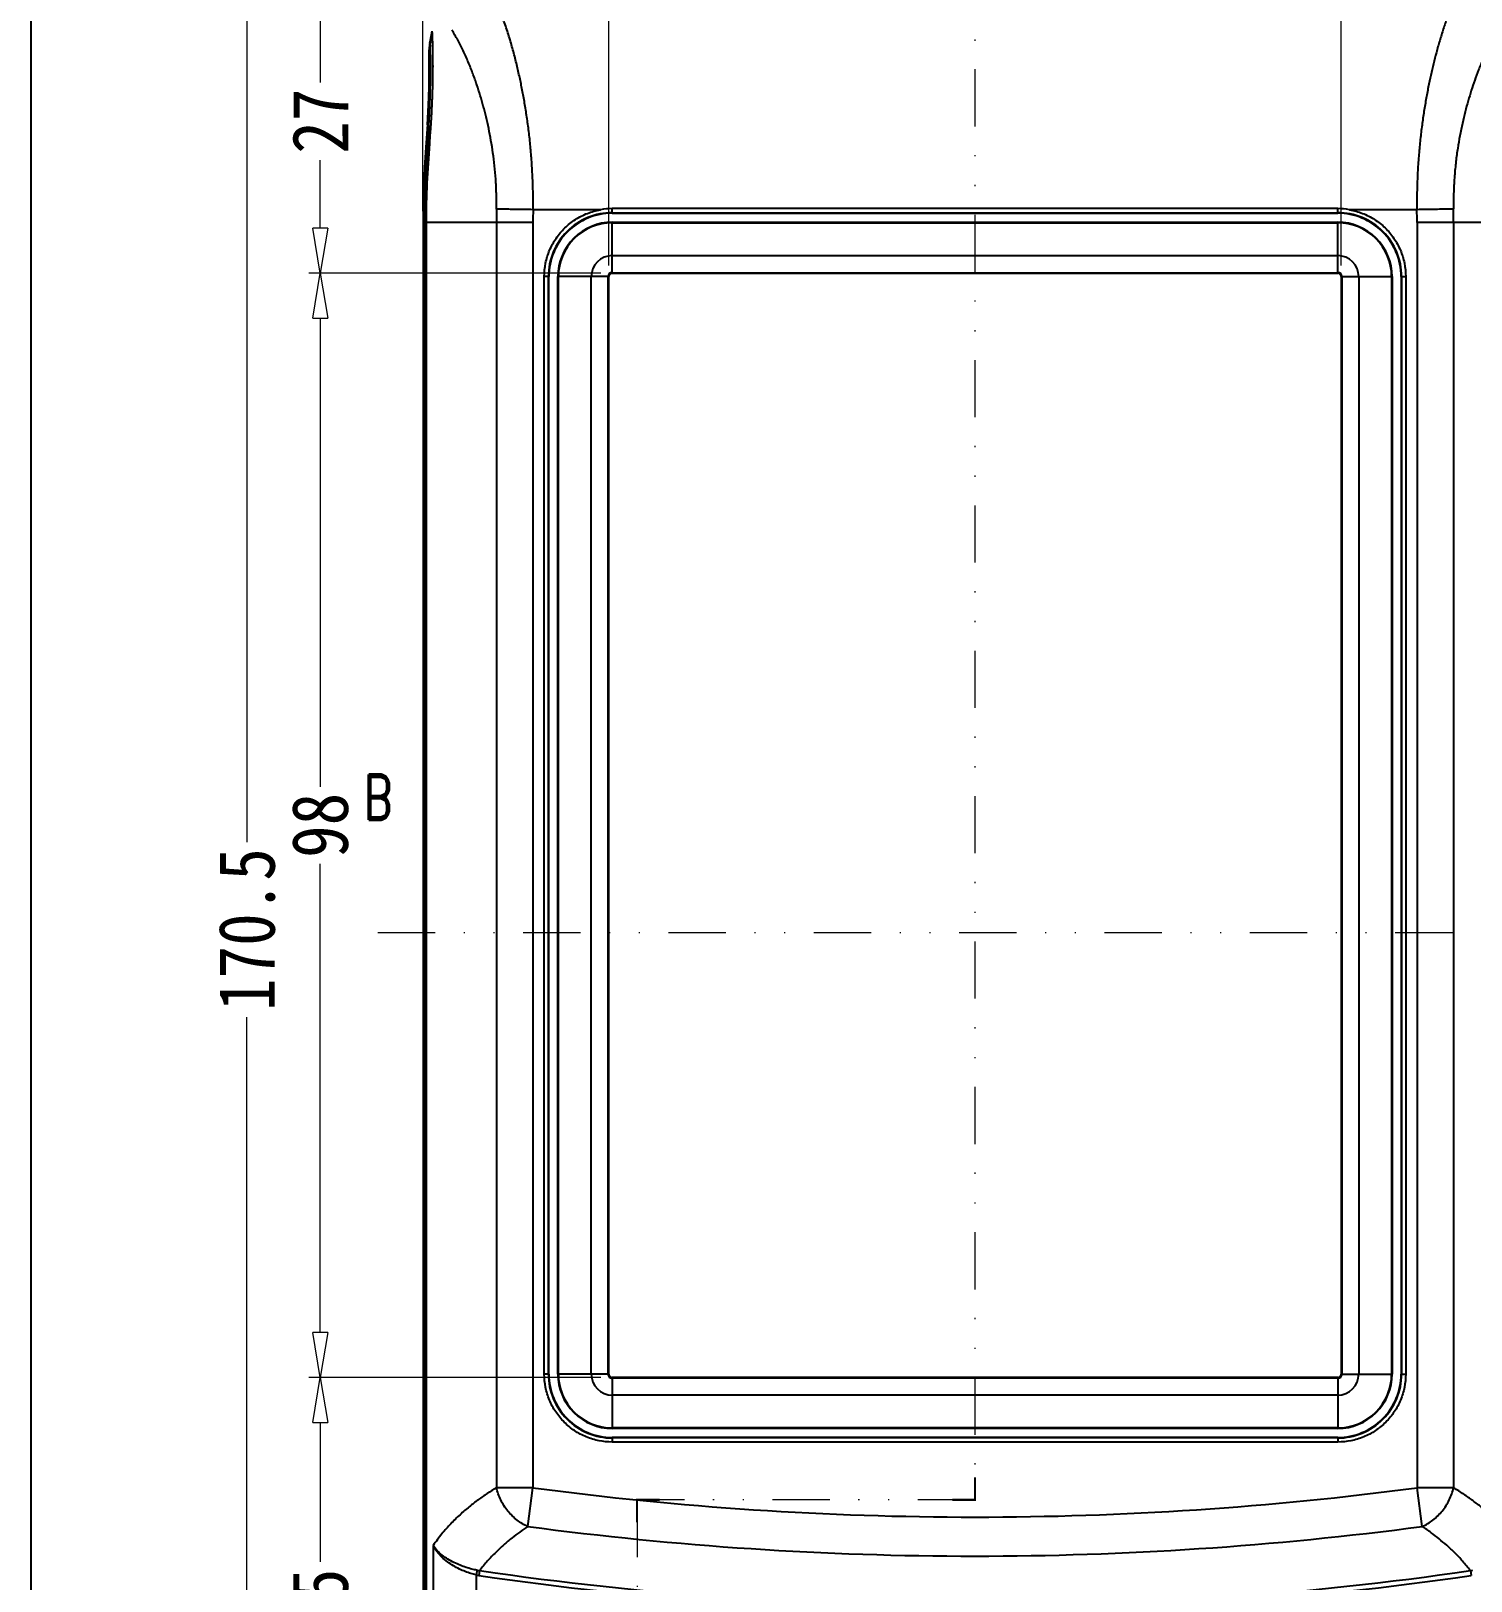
# Model space of a CAD drawing. Header units: millimetres. Extents: x 1786 to 4339, y -2795 to -1928.
# Drawn here: x 3874.7 to 4002.5, y -2718.5 to -2581 of the extents above; entities that cross this region are included whole.
import ezdxf
from ezdxf.enums import TextEntityAlignment as Align

# ---------------------------------------------------------------- set-up
doc = ezdxf.new("R2010")
doc.units = ezdxf.units.MM
doc.linetypes.add('DIVIDE', pattern=[31.75, 12.7, -6.35, 0, -6.35, 0, -6.35])
doc.layers.add('dim', color=3, linetype='Continuous', lineweight=9)
doc.layers.add('hatch', color=56, linetype='Continuous', lineweight=9)
doc.styles.add('FFS', font='simfang0.ttf', dxfattribs={"width": 0.85})
doc.styles.add('LongTou', font='romand.shx', dxfattribs={"width": 0.8, "bigfont": 'whgdtxt.shx'})
doc.dimstyles.new('YanXiu', dxfattribs={"dimtxt": 2.5, "dimasz": 2.2, "dimexe": 1, "dimexo": 0.6, "dimgap": 0.66, "dimtad": 0, "dimzin": 9, "dimdsep": 46, "dimtxsty": 'FFS', "dimblk": 'CLOSEDBLANK', "dimcen": 0, "dimclrd": 256, "dimclre": 131, "dimclrt": 42, "dimazin": 2, "dimtfac": 1, "dimtofl": 0, "dimtmove": 0, "dimatfit": 3, "dimldrblk": 'CLOSEDBLANK', "dimfxl": 1, "dimlwd": 5, "dimlwe": 5, "dimarcsym": 0})

# ---------------------------------------------------------------- blocks, each defined once
blk = doc.blocks.new('_ClosedBlank')
at = {"color": 0, "linetype": 'ByBlock', "lineweight": -2}
for p, q in [((-1, 0.167), (0, 0)), ((-1, 0.167), (-1, -0.167)), ((0, 0), (-1, -0.167))]:
    blk.add_line(p, q, dxfattribs=at)
blk = doc.blocks.new('*D234')
at = {"layer": 'Defpoints', "color": 0}
for p in [(4007.47, -2560.92), (3909.47, -2597.95), (4007.47, -2597.95)]:
    blk.add_point(p, dxfattribs=at)
at = {"layer": 'dim', "color": 131, "lineweight": 5}
for p, q in [((3909.47, -2596.95), (3909.47, -2559.92)), ((4007.47, -2596.95), (4007.47, -2559.92))]:
    blk.add_line(p, q, dxfattribs=at)
at = {"layer": 'dim', "lineweight": 5}
for p, q in [((3913.47, -2560.92), (3955.06, -2560.92)), ((4003.47, -2560.92), (3961.89, -2560.92))]:
    blk.add_line(p, q, dxfattribs=at)
at = {"layer": 'dim', "lineweight": 5, "xscale": 4, "yscale": 4, "zscale": 4, "rotation": 180}
blk.add_blockref('_ClosedBlank', (3909.47, -2560.92), dxfattribs=at)
at = {"layer": 'dim', "lineweight": 5, "xscale": 4, "yscale": 4, "zscale": 4}
blk.add_blockref('_ClosedBlank', (4007.47, -2560.92), dxfattribs=at)
at = {"layer": 'dim', "color": 42, "insert": (3958.47, -2560.92), "char_height": 5, "attachment_point": 5, "style": 'FFS'}
blk.add_mtext('98', dxfattribs=at)
blk = doc.blocks.new('*D233')
at = {"layer": 'Defpoints', "color": 0}
for p in [(3990.97, -2567.42), (3925.97, -2602.75), (3990.97, -2602.75)]:
    blk.add_point(p, dxfattribs=at)
at = {"layer": 'dim', "color": 131, "lineweight": 5}
for p, q in [((3925.97, -2601.75), (3925.97, -2566.42)), ((3990.97, -2601.75), (3990.97, -2566.42))]:
    blk.add_line(p, q, dxfattribs=at)
at = {"layer": 'dim', "lineweight": 5}
for p, q in [((3929.97, -2567.42), (3955.06, -2567.42)), ((3986.97, -2567.42), (3961.89, -2567.42))]:
    blk.add_line(p, q, dxfattribs=at)
at = {"layer": 'dim', "lineweight": 5, "xscale": 4, "yscale": 4, "zscale": 4, "rotation": 180}
blk.add_blockref('_ClosedBlank', (3925.97, -2567.42), dxfattribs=at)
at = {"layer": 'dim', "lineweight": 5, "xscale": 4, "yscale": 4, "zscale": 4}
blk.add_blockref('_ClosedBlank', (3990.97, -2567.42), dxfattribs=at)
at = {"layer": 'dim', "color": 42, "insert": (3958.47, -2567.42), "char_height": 5, "attachment_point": 5, "style": 'FFS'}
blk.add_mtext('65', dxfattribs=at)
blk = doc.blocks.new('*D232')
at = {"layer": 'Defpoints', "color": 0}
for p in [(3893.85, -2575.45), (3933.97, -2575.45), (3914.64, -2745.95)]:
    blk.add_point(p, dxfattribs=at)
at = {"layer": 'dim', "color": 131, "lineweight": 5}
for p, q in [((3932.97, -2575.45), (3892.85, -2575.45)), ((3913.64, -2745.95), (3892.85, -2745.95))]:
    blk.add_line(p, q, dxfattribs=at)
at = {"layer": 'dim', "lineweight": 5}
for p, q in [((3893.85, -2579.45), (3893.85, -2652.93)), ((3893.85, -2741.95), (3893.85, -2668.48))]:
    blk.add_line(p, q, dxfattribs=at)
at = {"layer": 'dim', "lineweight": 5, "xscale": 4, "yscale": 4, "zscale": 4}
for p, rotation in [((3893.85, -2575.45), 90), ((3893.85, -2745.95), 270)]:
    blk.add_blockref('_ClosedBlank', p, dxfattribs=dict(at, rotation=rotation))
at = {"layer": 'dim', "color": 42, "insert": (3893.85, -2660.7), "char_height": 5, "attachment_point": 5, "rotation": 90, "style": 'FFS'}
blk.add_mtext('170.5', dxfattribs=at)
blk = doc.blocks.new('*D231')
at = {"layer": 'Defpoints', "color": 0}
for p in [(3926.27, -2700.45), (3900.35, -2745.95), (3914.64, -2745.95)]:
    blk.add_point(p, dxfattribs=at)
at = {"layer": 'dim', "color": 131, "lineweight": 5}
for p, q in [((3925.27, -2700.45), (3899.35, -2700.45)), ((3913.64, -2745.95), (3899.35, -2745.95))]:
    blk.add_line(p, q, dxfattribs=at)
at = {"layer": 'dim', "lineweight": 5}
for p, q in [((3900.35, -2704.45), (3900.35, -2716.82)), ((3900.35, -2741.95), (3900.35, -2729.59))]:
    blk.add_line(p, q, dxfattribs=at)
at = {"layer": 'dim', "lineweight": 5, "xscale": 4, "yscale": 4, "zscale": 4}
for p, rotation in [((3900.35, -2700.45), 90), ((3900.35, -2745.95), 270)]:
    blk.add_blockref('_ClosedBlank', p, dxfattribs=dict(at, rotation=rotation))
at = {"layer": 'dim', "color": 42, "insert": (3900.35, -2723.2), "char_height": 5, "attachment_point": 5, "rotation": 90, "style": 'FFS'}
blk.add_mtext('45.5', dxfattribs=at)
blk = doc.blocks.new('*D230')
at = {"layer": 'Defpoints', "color": 0}
for p in [(3926.27, -2602.45), (3900.35, -2700.45), (3926.27, -2700.45)]:
    blk.add_point(p, dxfattribs=at)
at = {"layer": 'dim', "color": 131, "lineweight": 5}
for p, q in [((3925.27, -2602.45), (3899.35, -2602.45)), ((3925.27, -2700.45), (3899.35, -2700.45))]:
    blk.add_line(p, q, dxfattribs=at)
at = {"layer": 'dim', "lineweight": 5}
for p, q in [((3900.35, -2606.45), (3900.35, -2648.04)), ((3900.35, -2696.45), (3900.35, -2654.86))]:
    blk.add_line(p, q, dxfattribs=at)
at = {"layer": 'dim', "lineweight": 5, "xscale": 4, "yscale": 4, "zscale": 4}
for p, rotation in [((3900.35, -2602.45), 90), ((3900.35, -2700.45), 270)]:
    blk.add_blockref('_ClosedBlank', p, dxfattribs=dict(at, rotation=rotation))
at = {"layer": 'dim', "color": 42, "insert": (3900.35, -2651.45), "char_height": 5, "attachment_point": 5, "rotation": 90, "style": 'FFS'}
blk.add_mtext('98', dxfattribs=at)
blk = doc.blocks.new('*D229')
at = {"layer": 'Defpoints', "color": 0}
for p in [(3933.97, -2575.45), (3900.35, -2602.45), (3926.27, -2602.45)]:
    blk.add_point(p, dxfattribs=at)
at = {"layer": 'dim', "color": 131, "lineweight": 5}
for p, q in [((3932.97, -2575.45), (3899.35, -2575.45)), ((3925.27, -2602.45), (3899.35, -2602.45))]:
    blk.add_line(p, q, dxfattribs=at)
at = {"layer": 'dim', "lineweight": 5}
for p, q in [((3900.35, -2579.45), (3900.35, -2585.51)), ((3900.35, -2598.45), (3900.35, -2592.4))]:
    blk.add_line(p, q, dxfattribs=at)
at = {"layer": 'dim', "lineweight": 5, "xscale": 4, "yscale": 4, "zscale": 4}
for p, rotation in [((3900.35, -2575.45), 90), ((3900.35, -2602.45), 270)]:
    blk.add_blockref('_ClosedBlank', p, dxfattribs=dict(at, rotation=rotation))
at = {"layer": 'dim', "color": 42, "insert": (3900.35, -2588.95), "char_height": 5, "attachment_point": 5, "rotation": 90, "style": 'FFS'}
blk.add_mtext('27', dxfattribs=at)
blk = doc.blocks.new('*u4')
at = {"layer": 'Defpoints', "color": 2}
blk.add_lwpolyline([(-135.77, 94.941), (135.77, 94.941), (135.77, -94.941), (-135.77, -94.941)], close=True, dxfattribs=at)
blk = doc.blocks.new('*u270')
at = {"color": 7, "linetype": 'Continuous'}
for p, q in [((-196.75, 213.249, 0), (-196.55, 214.196, 0)), ((-196.85, 212.164, 0), (-196.848, 211.978, 0)), ((-196.848, 211.978, 0), (-196.842, 211.368, 0)), ((-196.723, 212.165, 0), (-196.724, 212.214, 0)), ((-196.842, 211.408, 0), (-196.841, 210.418, 0)), ((-196.856, 209.201, 0), (-196.903, 207.62, 0)), ((-196.841, 210.469, 0), (-196.857, 209.153, 0)), ((-196.901, 207.66, 0), (-196.989, 205.876, 0)), ((-196.987, 205.911, 0), (-197.097, 204.297, 0)), ((-197.095, 204.331, 0), (-197.241, 202.095, 0)), ((-196.956, 204.351, 0), (-196.965, 204.228, 0)), ((-197.24, 202.122, 0), (-197.343, 199.488, 0)), ((-197.342, 199.515, 0), (-197.371, 197.216, 0)), ((-181.615, 198.359, 0), (-187.603, 198.359, 0)), ((-180.573, 198.043, 0), (-180.573, 198.45, 0)), ((-116.172, 198.45, 0), (-180.573, 198.45, 0)), ((-116.172, 198.043, 0), (-116.172, 198.45, 0)), ((-109.142, 198.359, 0), (-115.13, 198.359, 0)), ((-197.371, 197.216, 0), (-197.371, 71.216, 0)), ((-197.371, 197.216, 0), (-197.107, 197.216, 0)), ((-197.228, 197.216, 0), (-197.228, 71.216, 0)), ((-197.107, 71.216, 0), (-197.107, 197.216, 0)), ((-197.102, 197.216, 0), (-197.102, 71.216, 0)), ((-187.613, 197.216, 0), (-197.102, 197.216, 0)), ((-190.862, 197.216, 0), (-190.862, 84.927, 0)), ((-187.613, 197.216, 0), (-187.613, 84.927, 0)), ((-180.573, 198.089, 0), (-116.172, 198.089, 0)), ((-180.573, 198.043, 0), (-116.172, 198.043, 0)), ((-180.573, 192.769, 0), (-180.573, 197.243, 0)), ((-180.573, 197.243, 0), (-116.172, 197.243, 0)), ((-180.573, 197.198, 0), (-116.172, 197.198, 0)), ((-116.172, 192.769, 0), (-116.172, 197.243, 0)), ((-109.132, 197.216, 0), (-109.132, 84.927, 0)), ((-99.643, 197.216, 0), (-109.132, 197.216, 0)), ((-105.883, 197.216, 0), (-105.883, 84.927, 0)), ((-180.573, 194.282, 0), (-116.172, 194.282, 0)), ((-180.625, 192.769, 0), (-180.573, 192.716, 0)), ((-180.573, 192.769, 0), (-180.625, 192.769, 0)), ((-180.573, 192.769, 0), (-116.172, 192.769, 0)), ((-180.573, 192.716, 0), (-116.172, 192.716, 0)), ((-116.12, 192.769, 0), (-116.172, 192.716, 0)), ((-116.12, 192.769, 0), (-116.172, 192.769, 0)), ((-186.606, 95.016, 0), (-186.606, 192.417, 0)), ((-186.199, 192.417, 0), (-186.606, 192.417, 0)), ((-186.245, 95.016, 0), (-186.245, 192.417, 0)), ((-186.199, 95.016, 0), (-186.199, 192.417, 0)), ((-185.399, 95.016, 0), (-185.399, 192.417, 0)), ((-180.925, 192.417, 0), (-185.399, 192.417, 0)), ((-185.354, 95.016, 0), (-185.354, 192.417, 0)), ((-182.438, 95.016, 0), (-182.438, 192.417, 0)), ((-180.925, 192.469, 0), (-180.873, 192.417, 0)), ((-180.925, 192.469, 0), (-180.925, 192.417, 0)), ((-180.925, 95.016, 0), (-180.925, 192.417, 0)), ((-180.873, 95.016, 0), (-180.873, 192.417, 0)), ((-115.82, 192.469, 0), (-115.873, 192.417, 0)), ((-115.873, 192.417, 0), (-115.873, 95.016, 0)), ((-115.82, 192.417, 0), (-115.82, 192.469, 0)), ((-115.82, 192.417, 0), (-115.82, 95.016, 0)), ((-115.82, 192.417, 0), (-111.346, 192.417, 0)), ((-114.307, 192.417, 0), (-114.307, 95.016, 0)), ((-111.391, 192.417, 0), (-111.391, 95.016, 0)), ((-111.346, 192.417, 0), (-111.346, 95.016, 0)), ((-110.546, 192.417, 0), (-110.546, 95.016, 0)), ((-110.546, 192.417, 0), (-110.139, 192.417, 0)), ((-110.5, 192.417, 0), (-110.5, 95.016, 0)), ((-110.139, 192.417, 0), (-110.139, 95.016, 0)), ((-186.199, 95.016, 0), (-186.606, 95.016, 0)), ((-180.925, 95.016, 0), (-185.399, 95.016, 0)), ((-180.925, 94.964, 0), (-180.873, 95.016, 0)), ((-180.925, 95.016, 0), (-180.925, 94.964, 0)), ((-115.82, 94.964, 0), (-115.873, 95.016, 0)), ((-115.82, 95.016, 0), (-111.346, 95.016, 0)), ((-115.82, 94.964, 0), (-115.82, 95.016, 0)), ((-110.546, 95.016, 0), (-110.139, 95.016, 0)), ((-180.625, 94.664, 0), (-180.573, 94.716, 0)), ((-180.625, 94.664, 0), (-180.573, 94.664, 0)), ((-116.172, 94.716, 0), (-180.573, 94.716, 0)), ((-116.172, 94.664, 0), (-180.573, 94.664, 0)), ((-180.573, 94.664, 0), (-180.573, 90.19, 0)), ((-116.12, 94.664, 0), (-116.172, 94.716, 0)), ((-116.172, 94.664, 0), (-116.172, 90.19, 0)), ((-116.172, 94.664, 0), (-116.12, 94.664, 0)), ((-116.172, 93.151, 0), (-180.573, 93.151, 0)), ((-116.172, 90.235, 0), (-180.573, 90.235, 0)), ((-116.172, 90.19, 0), (-180.573, 90.19, 0)), ((-116.172, 89.39, 0), (-180.573, 89.39, 0)), ((-180.573, 89.39, 0), (-180.573, 88.983, 0)), ((-116.172, 89.344, 0), (-180.573, 89.344, 0)), ((-116.172, 88.983, 0), (-180.573, 88.983, 0)), ((-116.172, 89.39, 0), (-116.172, 88.983, 0)), ((-187.613, 84.927, 0), (-190.862, 84.927, 0)), ((-188.07, 81.494, 0), (-187.613, 84.927, 0)), ((-105.883, 84.927, 0), (-109.132, 84.927, 0)), ((-108.675, 81.494, 0), (-109.132, 84.927, 0)), ((-196.459, 79.804, 0), (-196.459, 71.216, 0)), ((-192.564, 77.606, 0), (-192.651, 77.186, 0)), ((-192.651, 77.186, 0), (-192.651, 71.216, 0)), ((-192.344, 77.571, 0), (-192.406, 77.142, 0)), ((-104.401, 77.571, 0), (-104.339, 77.142, 0))]:
    blk.add_line(p, q, dxfattribs=at)
for centre, radius, start, end in [((-191.851, 212.247, 0), 5, 168.43941, 180.9535), ((-306.668, 210.116, 0), 110.199, 1.73466, 2.13227), ((-267.834, 211.355, 0), 71.345, 1.52511, 1.68411), ((-103.585, 197.21, 0), 93.643, 175.70244, 179.99625), ((-118.373, 197.216, 0), 78.735, 174.83095, 180), ((-118.373, 197.216, 0), 78.73, 174.899, 180), ((-285.12, 211.095, 0), 88.422, 355.62575, 355.77818), ((-118.373, 197.216, 0), 72.489, 179.05485, 180), ((-118.373, 197.216, 0), 69.24, 179.05485, 180), ((-180.571, 192.435, 0), 6.015, 90.01464, 99.99491), ((-116.174, 192.435, 0), 6.015, 80.00511, 89.98535), ((-178.373, 197.216, 0), 69.24, 0, 0.94546), ((-178.373, 197.216, 0), 72.489, 0, 0.95827), ((-180.573, 192.417, 0), 5.672, 89.99848, 180.00152), ((-180.573, 192.417, 0), 5.626, 89.99847, 180.00153), ((-180.573, 192.417, 0), 4.826, 89.99822, 180.00178), ((-180.573, 192.417, 0), 4.781, 89.9982, 180.0018), ((-116.172, 192.417, 0), 5.672, 359.99848, 90.00152), ((-116.172, 192.417, 0), 5.626, 359.99847, 90.00153), ((-116.172, 192.417, 0), 4.826, 359.99822, 90.00178), ((-116.172, 192.417, 0), 4.781, 359.9982, 90.0018), ((-180.572, 192.416, 0), 1.866, 90.01321, 179.98679), ((-116.173, 192.416, 0), 1.866, 0.01321, 89.98679), ((-180.625, 192.469, 0), 0.3, 89.9973, 180.0027), ((-116.12, 192.469, 0), 0.3, 359.9973, 90.0027), ((-180.573, 95.016, 0), 5.672, 179.99848, 270.00152), ((-180.573, 95.016, 0), 5.626, 179.99847, 270.00153), ((-180.573, 95.016, 0), 4.826, 179.99822, 270.00178), ((-180.573, 95.016, 0), 4.781, 179.9982, 270.0018), ((-180.573, 95.016, 0), 1.865, 180.01162, 269.98838), ((-180.625, 94.964, 0), 0.3, 179.9973, 270.0027), ((-116.172, 95.016, 0), 5.672, 269.99848, 0.00152), ((-116.172, 95.016, 0), 5.626, 269.99847, 0.00153), ((-116.172, 95.016, 0), 4.826, 269.99822, 0.00178), ((-116.172, 95.016, 0), 4.781, 269.9982, 0.0018), ((-116.173, 95.017, 0), 1.866, 270.01321, 359.98679), ((-116.12, 94.964, 0), 0.3, 269.9973, 0.0027), ((-148.373, 380.02, 0), 297.691, 262.42546, 277.57454), ((-148.373, 380.02, 0), 301.155, 262.42546, 277.57454), ((-191.811, 81.237, 0), 4.137, 258.29378, 261.73519), ((-191.88, 81.159, 0), 3.618, 259.11539, 262.64009), ((-148.373, 380.02, 0), 306.062, 261.72807, 278.27193), ((-148.373, 380.02, 0), 305.629, 261.72807, 278.27194), ((-104.865, 81.159, 0), 3.618, 277.3601, 280.88461)]:
    blk.add_arc(centre, radius, start, end, dxfattribs=at)
for centre, major_axis, start_param, end_param in [((-180.572, 192.416, 0), (0.213, -0.213), 2.357564, 3.9256213), ((-116.173, 192.416, 0), (0.213, 0.213), -0.7840286, 0.7840286), ((-180.572, 95.017, 0), (0.213, 0.213), 2.357564, 3.9256213), ((-116.173, 95.017, 0), (-0.213, 0.213), -3.9256213, -2.357564)]:
    blk.add_ellipse(centre, major_axis=major_axis, ratio=0.9972647, start_param=start_param, end_param=end_param, dxfattribs=at)
for points, start_tangent, end_tangent in [([(-187.603, 198.359, 0), (-187.608, 200.002, 0), (-187.659, 201.523, 0), (-187.748, 202.95, 0), (-187.869, 204.306, 0), (-188.021, 205.619, 0), (-188.201, 206.898, 0), (-188.401, 208.115, 0), (-188.616, 209.252, 0), (-188.851, 210.361, 0), (-189.12, 211.505, 0), (-189.432, 212.691, 0), (-189.787, 213.899, 0), (-190.183, 215.092, 0), (-190.612, 216.218, 0), (-191.069, 217.215, 0)], (0.0131846, 0.9999131), (-0.45867, 0.8886067)), ([(-105.676, 217.215, 0), (-106.071, 216.365, 0), (-106.448, 215.41, 0), (-106.801, 214.392, 0), (-107.124, 213.35, 0), (-107.417, 212.311, 0), (-107.677, 211.292, 0), (-107.912, 210.282, 0), (-108.133, 209.235, 0), (-108.344, 208.113, 0), (-108.54, 206.928, 0), (-108.713, 205.705, 0), (-108.862, 204.438, 0), (-108.985, 203.099, 0), (-109.079, 201.661, 0), (-109.135, 200.094, 0), (-109.142, 198.359, 0)], (-0.4586661, -0.8886087), (0.013223, -0.9999126)), ([(-196.791, 204.216, 0), (-196.643, 206.153, 0), (-196.545, 208.026, 0), (-196.497, 209.754, 0), (-196.485, 211.269, 0), (-196.498, 212.513, 0), (-196.514, 213.254, 0)], (0.0889117, 0.9960395), (-0.0266262, 0.9996455)), ([(-196.724, 212.214, 0), (-196.735, 212.725, 0), (-196.745, 213.102, 0), (-196.75, 213.249, 0)], (-0.0187595, 0.999824), (0.7758879, 0.6308708)), ([(-196.787, 204.31, 0), (-196.643, 206.227, 0), (-196.548, 208.084, 0), (-196.501, 209.792, 0), (-196.49, 211.289, 0), (-196.503, 212.519, 0), (-196.524, 213.444, 0), (-196.543, 214.016, 0)], (0.0875896, 0.9961566), (-0.035844, 0.9993574)), ([(-190.852, 198.412, 0), (-190.859, 199.788, 0), (-190.92, 201.063, 0), (-191.023, 202.259, 0), (-191.163, 203.397, 0), (-191.337, 204.498, 0), (-191.543, 205.572, 0), (-191.774, 206.595, 0), (-192.02, 207.551, 0), (-192.288, 208.485, 0), (-192.596, 209.448, 0), (-192.952, 210.449, 0), (-193.356, 211.47, 0), (-193.805, 212.479, 0), (-194.293, 213.433, 0), (-194.808, 214.278, 0)], (0.0164863, 0.9998641), (-0.5650706, 0.8250426)), ([(-101.937, 214.278, 0), (-102.411, 213.506, 0), (-102.864, 212.636, 0), (-103.286, 211.712, 0), (-103.67, 210.773, 0), (-104.014, 209.842, 0), (-104.318, 208.932, 0), (-104.595, 208.019, 0), (-104.858, 207.048, 0), (-105.108, 206.005, 0), (-105.331, 204.923, 0), (-105.522, 203.804, 0), (-105.682, 202.625, 0), (-105.804, 201.357, 0), (-105.88, 199.972, 0), (-105.893, 198.429, 0)], (-0.5650752, -0.8250394), (0.0159864, -0.9998722)), ([(-196.938, 204.585, 0), (-196.919, 204.845, 0), (-196.899, 205.132, 0), (-196.879, 205.448, 0), (-196.857, 205.793, 0), (-196.836, 206.169, 0), (-196.814, 206.579, 0), (-196.793, 207.023, 0), (-196.773, 207.504, 0), (-196.754, 208.017, 0), (-196.738, 208.56, 0), (-196.725, 209.133, 0), (-196.716, 209.735, 0), (-196.711, 210.361, 0), (-196.711, 210.997, 0), (-196.715, 211.623, 0), (-196.723, 212.165, 0)], (0.0736166, 0.9972866), (-0.018103, 0.9998361)), ([(-197.083, 204.316, 0), (-197.086, 204.297, 0)], (-0.355343, -0.934736), (0.0212206, -0.9997748)), ([(-196.956, 204.351, 0), (-197.083, 204.316, 0)], (-0.9887579, -0.1495256), (-0.355343, -0.934736)), ([(-187.603, 198.359, 0), (-188.357, 198.371, 0), (-189.085, 198.383, 0), (-189.76, 198.394, 0), (-190.356, 198.416, 0), (-190.852, 198.412, 0)], (-0.9998694, 0.0161596), (-0.9992681, -0.0382519)), ([(-186.606, 192.417, 0), (-186.486, 193.609, 0), (-186.133, 194.758, 0), (-185.559, 195.814, 0), (-184.785, 196.734, 0), (-183.845, 197.485, 0), (-182.774, 198.034, 0), (-181.615, 198.359, 0)], (0, 1), (0.9848382, 0.1734755)), ([(-115.13, 198.359, 0), (-113.972, 198.034, 0), (-112.902, 197.487, 0), (-111.962, 196.737, 0), (-111.188, 195.816, 0), (-110.613, 194.759, 0), (-110.259, 193.609, 0), (-110.139, 192.417, 0)], (0.9848382, -0.1734755), (0, -1)), ([(-105.893, 198.429, 0), (-106.389, 198.396, 0), (-106.985, 198.394, 0), (-107.66, 198.383, 0), (-108.388, 198.371, 0), (-109.142, 198.359, 0)], (-0.9941647, -0.1078733), (-0.9998524, -0.0171787)), ([(-180.573, 88.983, 0), (-181.746, 89.099, 0), (-182.879, 89.441, 0), (-183.923, 89.998, 0), (-184.837, 90.75, 0), (-185.589, 91.664, 0), (-186.147, 92.709, 0), (-186.49, 93.842, 0), (-186.606, 95.016, 0)], (-1, 0), (0, 1)), ([(-110.139, 95.016, 0), (-110.255, 93.843, 0), (-110.597, 92.71, 0), (-111.154, 91.666, 0), (-111.906, 90.752, 0), (-112.82, 90, 0), (-113.865, 89.442, 0), (-114.998, 89.099, 0), (-116.172, 88.983, 0)], (0, -1), (-1, 0)), ([(-190.862, 84.927, 0), (-191.663, 84.417, 0), (-192.449, 83.87, 0), (-193.262, 83.244, 0), (-194.087, 82.536, 0), (-194.902, 81.739, 0), (-195.698, 80.837, 0), (-196.459, 79.804, 0)], (-0.8536264, -0.5208857), (-0.5536752, -0.8327327)), ([(-188.07, 81.494, 0), (-189.015, 82.055, 0), (-189.84, 82.864, 0), (-190.474, 83.849, 0), (-190.862, 84.927, 0)], (-0.9230137, 0.384767), (-0.2356023, 0.9718496)), ([(-108.675, 81.494, 0), (-107.73, 82.055, 0), (-106.905, 82.864, 0), (-106.271, 83.849, 0), (-105.883, 84.927, 0)], (0.9230137, 0.3847671), (0.2356025, 0.9718495)), ([(-100.286, 79.804, 0), (-101.025, 80.81, 0), (-101.802, 81.697, 0), (-102.603, 82.485, 0), (-103.408, 83.183, 0), (-104.188, 83.79, 0), (-104.981, 84.35, 0), (-105.883, 84.927, 0)], (-0.5536767, 0.8327317), (-0.8536263, 0.5208859)), ([(-188.07, 81.494, 0), (-188.778, 80.999, 0), (-189.471, 80.471, 0), (-190.188, 79.87, 0), (-190.916, 79.191, 0), (-191.638, 78.43, 0), (-192.344, 77.571, 0)], (-0.8309029, -0.5564174), (-0.6052381, -0.7960445)), ([(-104.401, 77.571, 0), (-105.088, 78.408, 0), (-105.793, 79.155, 0), (-106.498, 79.818, 0), (-107.182, 80.397, 0), (-107.882, 80.936, 0), (-108.675, 81.494, 0)], (-0.6052401, 0.7960429), (-0.8309027, 0.5564177)), ([(-192.564, 77.606, 0), (-193.041, 77.713, 0), (-193.549, 77.859, 0), (-194.08, 78.051, 0), (-194.622, 78.292, 0), (-195.156, 78.585, 0), (-195.661, 78.934, 0), (-196.11, 79.341, 0), (-196.459, 79.804, 0)], (-0.9819811, 0.1889794), (-0.5019908, 0.864873)), ([(-192.651, 77.186, 0), (-193.123, 77.313, 0), (-193.624, 77.488, 0), (-194.147, 77.717, 0), (-194.678, 78.004, 0), (-195.2, 78.353, 0), (-195.693, 78.769, 0), (-196.126, 79.253, 0), (-196.459, 79.804, 0)], (-0.9738639, 0.2271325), (-0.4170897, 0.9088653))]:
    blk.add_spline(points, degree=3, dxfattribs=dict(at, start_tangent=start_tangent, end_tangent=end_tangent))
at = {"layer": 'hatch', "color": 2, "linetype": 'DIVIDE', "ltscale": 0.4}
for p, q in [((-148.373, 223.716, 0), (-148.373, 83.854, 0)), ((-201.371, 134.216, 0), (-95.374, 134.217, 0)), ((-178.373, 83.854, 0), (-178.373, 70.579, 0)), ((-148.373, 83.854, 0), (-178.373, 83.854, 0))]:
    blk.add_line(p, q, dxfattribs=at)
at = {"layer": 'hatch', "color": 2, "elevation": 0}
blk.add_lwpolyline([(-201.371, 134.216, 0, 0, 0), (-201.371, 138.216, 1.2, 0, 0), (-201.371, 142.216, 0, 0, 0)], format="xyseb", dxfattribs=at)
at = {"layer": 'hatch', "color": 2, "const_width": 0.2, "elevation": 0}
for points in [[(-148.373, 85.854), (-148.373, 83.854), (-150.373, 83.854)], [(-176.373, 83.854), (-178.373, 83.854), (-178.373, 81.854)]]:
    blk.add_lwpolyline(points, dxfattribs=at)
at = {"layer": 'Defpoints', "xscale": 1.710000000000036, "yscale": 1.710000000000036, "zscale": 1.71}
blk.add_blockref('*u4', (0, 162.35), dxfattribs=at)
at = {"layer": 'hatch', "color": 6, "style": 'LongTou', "width": 0.8}
blk.add_text('B', height=4, dxfattribs=at).set_placement((-201.371, 146.216, 0), align=Align.MIDDLE)
at = {"layer": 'dim'}
for base, p1, p2, picture, middle in [((-99.374, 234.249, 0), (-197.371, 197.216, 0), (-99.374, 197.216, 0), '*D234', (-148.372, 234.249, 0)), ((-115.873, 227.749, 0), (-180.873, 192.417, 0), (-115.873, 192.417, 0), '*D233', (-148.373, 227.749, 0))]:
    dim = blk.add_linear_dim(base=base, p1=p1, p2=p2, dimstyle='YanXiu', override={"dimtxt": 5, "dimasz": 4, "dimexe": 0.9995, "dimexo": 0.9995, "dimgap": 0.9995}, dxfattribs=at)
    dim.commit()
    dim.dimension.update_dxf_attribs({"geometry": picture, "text_midpoint": middle, "insert": (-4106.846, 2795.168)})
for base, p1, p2, override, picture, middle in [((-212.997, 219.716, 0), (-192.21, 49.216, 0), (-172.873, 219.716, 0), {"dimtxt": 5, "dimasz": 4, "dimexe": 0.9995, "dimexo": 0.9995, "dimgap": 0.9995}, '*D232', (-212.997, 134.466, 0)), ((-206.497, 192.716, 0), (-172.873, 219.716, 0), (-180.573, 192.716, 0), {"dimtxt": 5, "dimasz": 4, "dimexe": 0.9995, "dimexo": 0.9995, "dimgap": 0.9995}, '*D229', (-206.497, 206.216, 0)), ((-206.497, 94.716, 0), (-180.573, 192.716, 0), (-180.573, 94.716, 0), {"dimtxt": 5, "dimasz": 4, "dimexe": 0.9995, "dimexo": 0.9995, "dimgap": 0.9995, "dimtmove": 1}, '*D230', (-206.497, 143.716, 0)), ((-206.497, 49.216, 0), (-180.573, 94.716, 0), (-192.21, 49.216, 0), {"dimtxt": 5, "dimasz": 4, "dimexe": 0.9995, "dimexo": 0.9995, "dimgap": 0.9995, "dimtmove": 1}, '*D231', (-206.497, 71.966, 0))]:
    dim = blk.add_linear_dim(base=base, p1=p1, p2=p2, angle=90, dimstyle='YanXiu', override=override, dxfattribs=at)
    dim.commit()
    dim.dimension.update_dxf_attribs({"geometry": picture, "text_midpoint": middle, "insert": (-4106.846, 2795.168)})

msp = doc.modelspace()

# ---------------------------------------------------------------- block references
msp.add_blockref('*u270', (4106.85, -2795.17))

doc.saveas('drawing.dxf')
